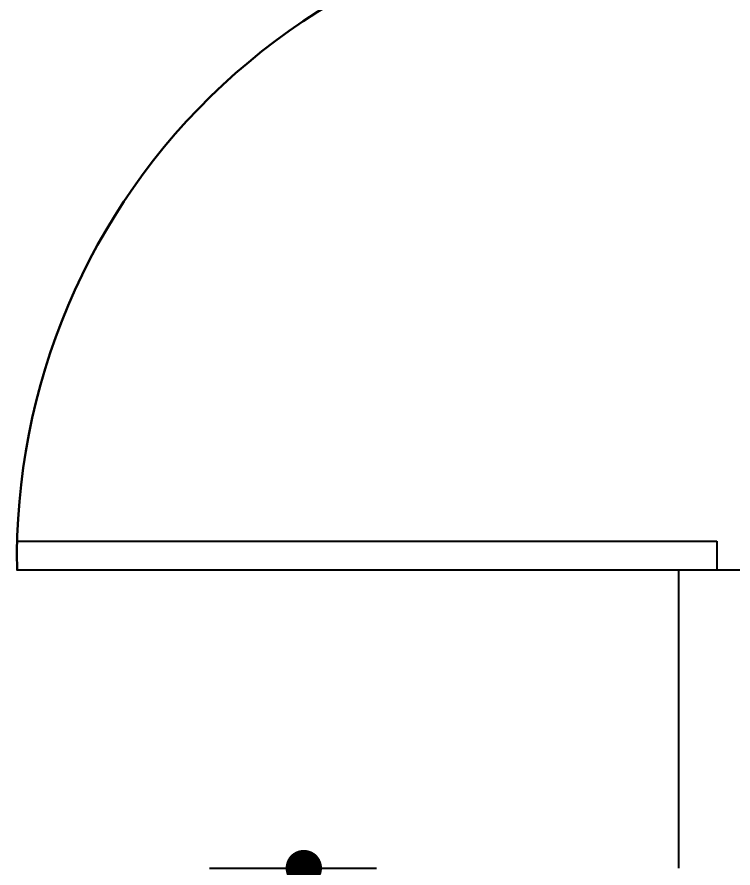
# Model space of a CAD drawing. Header units: millimetres. Extents: x 2919 to 27402, y 1359 to 40342.
# Drawn here: x 13049 to 14034, y 9720 to 10890 of the extents above; entities that cross this region are included whole.
import ezdxf

# ---------------------------------------------------------------- set-up
doc = ezdxf.new("R2010")
doc.units = ezdxf.units.MM
doc.layers.add('FF-FURN', color=51, linetype='Continuous')
doc.layers.add('填充', color=250, linetype='Continuous', lineweight=30)
doc.styles.add('黑体', font='simhei.ttf', dxfattribs={"width": 0.8})
doc.dimstyles.new('小汪专用平面标注', dxfattribs={"dimtxt": 150, "dimasz": 50, "dimexe": 100, "dimexo": 0, "dimgap": 50, "dimtad": 1, "dimdec": 0, "dimtxsty": '黑体', "dimblk": 'DOT', "dimcen": 50, "dimdle": 100, "dimclrd": 44, "dimclre": 44, "dimclrt": 51, "dimadec": 0, "dimazin": 0, "dimtfac": 1, "dimtdec": 0, "dimtmove": 1, "dimatfit": 3, "dimldrblk": 'DOT', "dimfxl": 0, "dimlwd": -1, "dimarcsym": 0})

# ---------------------------------------------------------------- blocks, each defined once
blk = doc.blocks.new('shdhj')
at = {"layer": 'FF-FURN'}
blk.add_lwpolyline([(81085.3, -80013.2), (81085.3, -80053.2), (80123.4, -80053.2), (80123.4, -80013.2)], close=True, dxfattribs=at)
at = {"layer": '填充', "ltscale": 100}
blk.add_arc((81009.3, -80035.3), 886.1, 84.6084, 181.1556, dxfattribs=at)
blk = doc.blocks.new('sfghdj')
at = {"color": 255}
for p, q in [((97931, -80053.2), (97931, -80462.7)), ((98051, -80053.2), (97931, -80053.2))]:
    blk.add_line(p, q, dxfattribs=at)
blk = doc.blocks.new('_Dot')
at = {"color": 0, "linetype": 'ByBlock', "lineweight": -2}
blk.add_line((-0.5, 0), (-1, 0), dxfattribs=at)
at = {"color": 0, "linetype": 'ByBlock', "const_width": 0.5}
blk.add_lwpolyline([(-0.25, 0, 1), (0.25, 0, 1)], format="xyb", close=True, dxfattribs=at)
blk = doc.blocks.new('*D127')
at = {"color": 44, "lineweight": -2, "transparency": 16777216}
for p, q in [((13313.6, 9720.1), (13543.5, 9720.1)), ((13303.6, 7450.1), (13543.5, 7450.1))]:
    blk.add_line(p, q, dxfattribs=at)
at = {"color": 44, "transparency": 16777216}
blk.add_line((13443.5, 9670.1), (13443.5, 7500.1), dxfattribs=at)
at = {"layer": 'Defpoints', "color": 0, "transparency": 16777216}
for p in [(13313.6, 9720.1), (13303.6, 7450.1), (13443.5, 7450.1)]:
    blk.add_point(p, dxfattribs=at)
at = {"color": 44, "transparency": 16777216, "xscale": 50, "yscale": 50, "zscale": 50}
for p, rotation in [((13443.5, 9720.1), 90), ((13443.5, 7450.1), 270)]:
    blk.add_blockref('_Dot', p, dxfattribs=dict(at, rotation=rotation))
at = {"color": 51, "transparency": 16777216, "insert": (13317.6, 8585.1), "char_height": 150, "attachment_point": 5, "rotation": 90, "style": '黑体', "bg_fill": 3, "box_fill_scale": 1.1, "bg_fill_color": 256, "bg_fill_true_color": 13158600, "bg_fill_transparency": 0}
blk.add_mtext('2270', dxfattribs=at)

msp = doc.modelspace()

# ---------------------------------------------------------------- block references
at = {"color": 6}
msp.add_blockref('shdhj', (-67074.1, 90182.8), dxfattribs=at)

# ---------------------------------------------------------------- next in the draw order: block references
msp.add_blockref('sfghdj', (-83972.5, 90182.8), dxfattribs=at)

# ---------------------------------------------------------------- next in the draw order: dimensions: what is measured, and where the dimension line sits
at = {"color": 250}
dim = msp.add_linear_dim(base=(13443.5, 7450.1), p1=(13313.6, 9720.1), p2=(13303.6, 7450.1), angle=90, dimstyle='小汪专用平面标注', dxfattribs=at)
dim.commit()
dim.dimension.update_dxf_attribs({"geometry": '*D127', "text_midpoint": (13317.6, 8585.1)})

doc.saveas('drawing.dxf')
